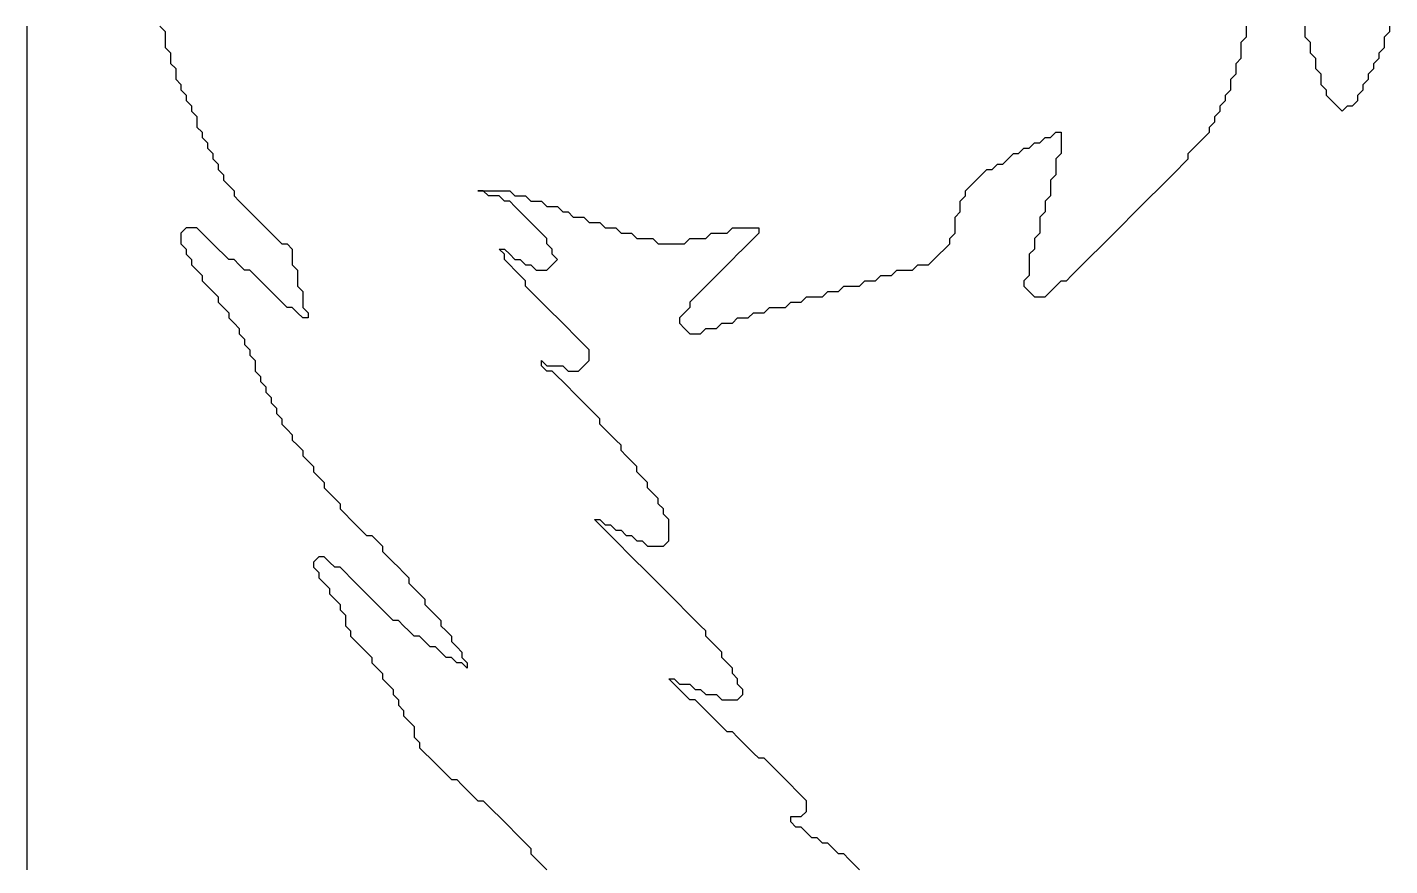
# Model space of a CAD drawing. Extents: x -0.87 to 0.87, y -0.9 to 0.9.
# Drawn here: x -0.8691 to -0.5077, y -0.4504 to -0.2281 of the extents above; entities that cross this region are included whole.
import ezdxf

# ---------------------------------------------------------------- set-up
doc = ezdxf.new("R2010")
doc.units = 0

msp = doc.modelspace()

# ---------------------------------------------------------------- linework, layer by layer
for points in [[(-0.869062, -0.451406), (-0.869062, -0.45), (-0.869062, -0.448594), (-0.869062, -0.447187), (-0.869062, -0.445781), (-0.869062, -0.444375), (-0.869062, -0.442969), (-0.869062, -0.441562), (-0.869062, -0.440156), (-0.869062, -0.43875), (-0.869062, -0.437344), (-0.869062, -0.435937), (-0.869062, -0.434531), (-0.869062, -0.433125), (-0.869062, -0.431719), (-0.869062, -0.430312), (-0.869062, -0.428906), (-0.869062, -0.4275), (-0.869062, -0.426094), (-0.869062, -0.424687), (-0.869062, -0.423281), (-0.869062, -0.421875), (-0.869062, -0.420469), (-0.869062, -0.419063), (-0.869062, -0.417656), (-0.869062, -0.41625), (-0.869062, -0.414844), (-0.869062, -0.413437), (-0.869062, -0.412031), (-0.869062, -0.410625), (-0.869062, -0.409219), (-0.869062, -0.407812), (-0.869062, -0.406406), (-0.869062, -0.405), (-0.869062, -0.403594), (-0.869062, -0.402187), (-0.869062, -0.400781), (-0.869062, -0.399375), (-0.869062, -0.397969), (-0.869062, -0.396562), (-0.869062, -0.395156), (-0.869062, -0.39375), (-0.869062, -0.392344), (-0.869062, -0.390937), (-0.869062, -0.389531), (-0.869062, -0.388125), (-0.869062, -0.386719), (-0.869062, -0.385313), (-0.869062, -0.383906), (-0.869062, -0.3825), (-0.869062, -0.381094), (-0.869062, -0.379688), (-0.869062, -0.378281), (-0.869062, -0.376875), (-0.869062, -0.375469), (-0.869062, -0.374062), (-0.869062, -0.372656), (-0.869062, -0.37125), (-0.869062, -0.369844), (-0.869062, -0.368437), (-0.869062, -0.367031), (-0.869062, -0.365625), (-0.869062, -0.364219), (-0.869062, -0.362812), (-0.869062, -0.361406), (-0.869062, -0.36), (-0.869062, -0.358594), (-0.869062, -0.357187), (-0.869062, -0.355781), (-0.869062, -0.354375), (-0.869062, -0.352969), (-0.869062, -0.351562), (-0.869062, -0.350156), (-0.869062, -0.34875), (-0.869062, -0.347344), (-0.869062, -0.345938), (-0.869062, -0.344531), (-0.869062, -0.343125), (-0.869062, -0.341719), (-0.869062, -0.340312), (-0.869062, -0.338906), (-0.869062, -0.3375), (-0.869062, -0.336094), (-0.869062, -0.334687), (-0.869062, -0.333281), (-0.869062, -0.331875), (-0.869062, -0.330469), (-0.869062, -0.329062), (-0.869062, -0.327656), (-0.869062, -0.32625), (-0.869062, -0.324844), (-0.869062, -0.323437), (-0.869062, -0.322031), (-0.869062, -0.320625), (-0.869062, -0.319219), (-0.869062, -0.317812), (-0.869062, -0.316406), (-0.869062, -0.315), (-0.869062, -0.313594), (-0.869062, -0.312188), (-0.869062, -0.310781), (-0.869062, -0.309375), (-0.869062, -0.307969), (-0.869062, -0.306563), (-0.869062, -0.305156), (-0.869062, -0.30375), (-0.869062, -0.302344), (-0.869062, -0.300937), (-0.869062, -0.299531), (-0.869062, -0.298125), (-0.869062, -0.296719), (-0.869062, -0.295312), (-0.869062, -0.293906), (-0.869062, -0.2925), (-0.869062, -0.291094), (-0.869062, -0.289687), (-0.869062, -0.288281), (-0.869062, -0.286875), (-0.869062, -0.285469), (-0.869062, -0.284062), (-0.869062, -0.282656), (-0.869062, -0.28125), (-0.869062, -0.279844), (-0.869062, -0.278438), (-0.869062, -0.277031), (-0.869062, -0.275625), (-0.869062, -0.274219), (-0.869062, -0.272813), (-0.869062, -0.271406), (-0.869062, -0.27), (-0.869062, -0.268594), (-0.869062, -0.267187), (-0.869062, -0.265781), (-0.869062, -0.264375), (-0.869062, -0.262969), (-0.869062, -0.261562), (-0.869062, -0.260156), (-0.869062, -0.25875), (-0.869062, -0.257344), (-0.869062, -0.255937), (-0.869062, -0.254531), (-0.869062, -0.253125), (-0.869062, -0.251719), (-0.869062, -0.250312), (-0.869062, -0.248906), (-0.869062, -0.2475), (-0.869062, -0.246094), (-0.869062, -0.244688), (-0.869062, -0.243281), (-0.869062, -0.241875), (-0.869062, -0.240469), (-0.869062, -0.239062), (-0.869062, -0.237656), (-0.869062, -0.23625), (-0.869062, -0.234844), (-0.869062, -0.233437), (-0.869062, -0.232031), (-0.869062, -0.230625), (-0.869062, -0.229219), (-0.869062, -0.227813)], [(-0.833906, -0.227813), (-0.8325, -0.229219), (-0.8325, -0.230625), (-0.8325, -0.232031), (-0.8325, -0.233437), (-0.831094, -0.234844), (-0.831094, -0.23625), (-0.831094, -0.237656), (-0.829688, -0.239062), (-0.829688, -0.240469), (-0.829688, -0.241875), (-0.828281, -0.243281), (-0.828281, -0.244688), (-0.826875, -0.246094), (-0.826875, -0.2475), (-0.825469, -0.248906), (-0.825469, -0.250312), (-0.824062, -0.251719), (-0.824062, -0.253125), (-0.824062, -0.254531), (-0.822656, -0.255937), (-0.822656, -0.257344), (-0.82125, -0.25875), (-0.82125, -0.260156), (-0.819844, -0.261562), (-0.819844, -0.262969), (-0.818437, -0.264375), (-0.818437, -0.265781), (-0.817031, -0.267187), (-0.817031, -0.268594), (-0.815625, -0.27), (-0.814219, -0.271406), (-0.814219, -0.272813), (-0.812812, -0.274219), (-0.811406, -0.275625), (-0.81, -0.277031), (-0.808594, -0.278438), (-0.807187, -0.279844), (-0.805781, -0.28125), (-0.804375, -0.282656), (-0.802969, -0.284062), (-0.801562, -0.285469), (-0.800156, -0.285469), (-0.79875, -0.286875), (-0.79875, -0.288281), (-0.79875, -0.289687), (-0.79875, -0.291094), (-0.797344, -0.2925), (-0.797344, -0.293906), (-0.797344, -0.295312), (-0.797344, -0.296719), (-0.795937, -0.298125), (-0.795937, -0.299531), (-0.795937, -0.300937), (-0.795937, -0.302344), (-0.794531, -0.30375), (-0.794531, -0.305156), (-0.795937, -0.305156), (-0.797344, -0.30375), (-0.79875, -0.302344), (-0.800156, -0.302344), (-0.801562, -0.300937), (-0.802969, -0.299531), (-0.804375, -0.298125), (-0.805781, -0.296719), (-0.807187, -0.295312), (-0.808594, -0.293906), (-0.81, -0.2925), (-0.811406, -0.2925), (-0.812812, -0.291094), (-0.814219, -0.289687), (-0.815625, -0.289687), (-0.817031, -0.288281), (-0.818437, -0.286875), (-0.819844, -0.285469), (-0.82125, -0.284062), (-0.822656, -0.282656), (-0.824062, -0.28125), (-0.825469, -0.28125), (-0.826875, -0.28125), (-0.828281, -0.282656), (-0.828281, -0.284062), (-0.828281, -0.285469), (-0.826875, -0.286875), (-0.826875, -0.288281), (-0.825469, -0.289687), (-0.825469, -0.291094), (-0.824062, -0.2925), (-0.822656, -0.293906), (-0.822656, -0.295312), (-0.82125, -0.296719), (-0.819844, -0.298125), (-0.818437, -0.299531), (-0.818437, -0.300937), (-0.817031, -0.302344), (-0.815625, -0.30375), (-0.815625, -0.305156), (-0.814219, -0.306563), (-0.812812, -0.307969), (-0.812812, -0.309375), (-0.811406, -0.310781), (-0.811406, -0.312188), (-0.81, -0.313594), (-0.81, -0.315), (-0.808594, -0.316406), (-0.808594, -0.317812), (-0.808594, -0.319219), (-0.807187, -0.320625), (-0.807187, -0.322031), (-0.805781, -0.323437), (-0.805781, -0.324844), (-0.804375, -0.32625), (-0.804375, -0.327656), (-0.802969, -0.329062), (-0.802969, -0.330469), (-0.801562, -0.331875), (-0.801562, -0.333281), (-0.800156, -0.334687), (-0.79875, -0.336094), (-0.79875, -0.3375), (-0.797344, -0.338906), (-0.795937, -0.340312), (-0.795937, -0.341719), (-0.794531, -0.343125), (-0.793125, -0.344531), (-0.793125, -0.345938), (-0.791719, -0.347344), (-0.790312, -0.34875), (-0.790312, -0.350156), (-0.788906, -0.351562), (-0.7875, -0.352969), (-0.786094, -0.354375), (-0.786094, -0.355781), (-0.784687, -0.357187), (-0.783281, -0.358594), (-0.781875, -0.36), (-0.780469, -0.361406), (-0.779062, -0.362812), (-0.777656, -0.362812), (-0.77625, -0.364219), (-0.774844, -0.365625), (-0.774844, -0.367031), (-0.773438, -0.368437), (-0.772031, -0.369844), (-0.770625, -0.37125), (-0.769219, -0.372656), (-0.767813, -0.374062), (-0.767813, -0.375469), (-0.766406, -0.376875), (-0.765, -0.378281), (-0.763594, -0.379688), (-0.763594, -0.381094), (-0.762188, -0.3825), (-0.760781, -0.383906), (-0.759375, -0.385313), (-0.759375, -0.386719), (-0.757969, -0.388125), (-0.756563, -0.389531), (-0.756563, -0.390937), (-0.755156, -0.392344), (-0.75375, -0.39375), (-0.75375, -0.395156), (-0.752344, -0.396562), (-0.752344, -0.397969), (-0.75375, -0.396562), (-0.755156, -0.396562), (-0.756563, -0.395156), (-0.757969, -0.395156), (-0.759375, -0.39375), (-0.760781, -0.392344), (-0.762188, -0.392344), (-0.763594, -0.390937), (-0.765, -0.389531), (-0.766406, -0.389531), (-0.767813, -0.388125), (-0.769219, -0.386719), (-0.770625, -0.385313), (-0.772031, -0.385313), (-0.773438, -0.383906), (-0.774844, -0.3825), (-0.77625, -0.381094), (-0.777656, -0.379688), (-0.779062, -0.378281), (-0.780469, -0.376875), (-0.781875, -0.375469), (-0.783281, -0.374062), (-0.784687, -0.372656), (-0.786094, -0.37125), (-0.7875, -0.37125), (-0.788906, -0.369844), (-0.790312, -0.368437), (-0.791719, -0.368437), (-0.793125, -0.369844), (-0.793125, -0.37125), (-0.791719, -0.372656), (-0.791719, -0.374062), (-0.790312, -0.375469), (-0.788906, -0.376875), (-0.788906, -0.378281), (-0.7875, -0.379688), (-0.786094, -0.381094), (-0.786094, -0.3825), (-0.784687, -0.383906), (-0.784687, -0.385313), (-0.784687, -0.386719), (-0.783281, -0.388125), (-0.783281, -0.389531), (-0.781875, -0.390937), (-0.780469, -0.392344), (-0.779062, -0.39375), (-0.777656, -0.395156), (-0.777656, -0.396562), (-0.77625, -0.397969), (-0.774844, -0.399375), (-0.774844, -0.400781), (-0.773438, -0.402187), (-0.772031, -0.403594), (-0.772031, -0.405), (-0.770625, -0.406406), (-0.770625, -0.407812), (-0.769219, -0.409219), (-0.769219, -0.410625), (-0.767813, -0.412031), (-0.766406, -0.413437), (-0.766406, -0.414844), (-0.766406, -0.41625), (-0.765, -0.417656), (-0.765, -0.419063), (-0.763594, -0.420469), (-0.762188, -0.421875), (-0.760781, -0.423281), (-0.759375, -0.424687), (-0.757969, -0.426094), (-0.756563, -0.4275), (-0.755156, -0.4275), (-0.75375, -0.428906), (-0.752344, -0.430312), (-0.750937, -0.431719), (-0.749531, -0.433125), (-0.748125, -0.433125), (-0.746719, -0.434531), (-0.745312, -0.435937), (-0.743906, -0.437344), (-0.7425, -0.43875), (-0.741094, -0.440156), (-0.739687, -0.441562), (-0.738281, -0.442969), (-0.736875, -0.444375), (-0.735469, -0.445781), (-0.735469, -0.447187), (-0.734062, -0.448594), (-0.732656, -0.45), (-0.73125, -0.451406)], [(-0.648281, -0.451406), (-0.649687, -0.45), (-0.651094, -0.448594), (-0.6525, -0.447187), (-0.653906, -0.447187), (-0.655312, -0.445781), (-0.656719, -0.444375), (-0.658125, -0.444375), (-0.659531, -0.442969), (-0.660937, -0.442969), (-0.662344, -0.441562), (-0.66375, -0.440156), (-0.665156, -0.440156), (-0.666562, -0.43875), (-0.666562, -0.437344), (-0.665156, -0.437344), (-0.66375, -0.437344), (-0.662344, -0.435937), (-0.662344, -0.434531), (-0.662344, -0.433125), (-0.66375, -0.431719), (-0.665156, -0.430312), (-0.666562, -0.428906), (-0.667969, -0.4275), (-0.669375, -0.426094), (-0.670781, -0.424687), (-0.672187, -0.423281), (-0.673594, -0.421875), (-0.675, -0.421875), (-0.676406, -0.420469), (-0.677812, -0.419063), (-0.679219, -0.417656), (-0.680625, -0.41625), (-0.682031, -0.414844), (-0.683437, -0.414844), (-0.684844, -0.413437), (-0.68625, -0.412031), (-0.687656, -0.410625), (-0.689063, -0.409219), (-0.690469, -0.407812), (-0.691875, -0.406406), (-0.693281, -0.406406), (-0.694688, -0.405), (-0.696094, -0.403594), (-0.6975, -0.402187), (-0.698906, -0.400781), (-0.6975, -0.400781), (-0.696094, -0.402187), (-0.694688, -0.402187), (-0.693281, -0.402187), (-0.691875, -0.403594), (-0.690469, -0.403594), (-0.689063, -0.405), (-0.687656, -0.405), (-0.68625, -0.405), (-0.684844, -0.406406), (-0.683437, -0.406406), (-0.682031, -0.406406), (-0.680625, -0.406406), (-0.679219, -0.405), (-0.679219, -0.403594), (-0.680625, -0.402187), (-0.680625, -0.400781), (-0.682031, -0.399375), (-0.682031, -0.397969), (-0.683437, -0.396562), (-0.684844, -0.395156), (-0.684844, -0.39375), (-0.68625, -0.392344), (-0.687656, -0.390937), (-0.689063, -0.389531), (-0.689063, -0.388125), (-0.690469, -0.386719), (-0.691875, -0.385313), (-0.693281, -0.383906), (-0.694688, -0.3825), (-0.696094, -0.381094), (-0.6975, -0.379688), (-0.698906, -0.378281), (-0.700313, -0.376875), (-0.701719, -0.375469), (-0.703125, -0.374062), (-0.704531, -0.372656), (-0.705937, -0.37125), (-0.707344, -0.369844), (-0.70875, -0.368437), (-0.710156, -0.367031), (-0.711562, -0.365625), (-0.712969, -0.364219), (-0.714375, -0.362812), (-0.715781, -0.361406), (-0.717187, -0.36), (-0.718594, -0.358594), (-0.717187, -0.358594), (-0.715781, -0.36), (-0.714375, -0.36), (-0.712969, -0.361406), (-0.711562, -0.361406), (-0.710156, -0.362812), (-0.70875, -0.362812), (-0.707344, -0.364219), (-0.705937, -0.364219), (-0.704531, -0.365625), (-0.703125, -0.365625), (-0.701719, -0.365625), (-0.700313, -0.365625), (-0.698906, -0.364219), (-0.698906, -0.362812), (-0.698906, -0.361406), (-0.698906, -0.36), (-0.698906, -0.358594), (-0.700313, -0.357187), (-0.700313, -0.355781), (-0.701719, -0.354375), (-0.701719, -0.352969), (-0.703125, -0.351562), (-0.704531, -0.350156), (-0.704531, -0.34875), (-0.705937, -0.347344), (-0.707344, -0.345938), (-0.707344, -0.344531), (-0.70875, -0.343125), (-0.710156, -0.341719), (-0.711562, -0.340312), (-0.711562, -0.338906), (-0.712969, -0.3375), (-0.714375, -0.336094), (-0.715781, -0.334687), (-0.717187, -0.333281), (-0.717187, -0.331875), (-0.718594, -0.330469), (-0.72, -0.329062), (-0.721406, -0.327656), (-0.722812, -0.32625), (-0.724219, -0.324844), (-0.725625, -0.323437), (-0.727031, -0.322031), (-0.728437, -0.320625), (-0.729844, -0.319219), (-0.73125, -0.319219), (-0.732656, -0.317812), (-0.732656, -0.316406), (-0.73125, -0.317812), (-0.729844, -0.317812), (-0.728437, -0.317812), (-0.727031, -0.317812), (-0.725625, -0.319219), (-0.724219, -0.319219), (-0.722812, -0.319219), (-0.721406, -0.317812), (-0.72, -0.316406), (-0.72, -0.315), (-0.72, -0.313594), (-0.721406, -0.312188), (-0.722812, -0.310781), (-0.724219, -0.309375), (-0.725625, -0.307969), (-0.727031, -0.306563), (-0.728437, -0.305156), (-0.729844, -0.30375), (-0.73125, -0.302344), (-0.732656, -0.300937), (-0.734062, -0.299531), (-0.735469, -0.298125), (-0.736875, -0.296719), (-0.736875, -0.295312), (-0.738281, -0.293906), (-0.739687, -0.2925), (-0.741094, -0.291094), (-0.7425, -0.289687), (-0.7425, -0.288281), (-0.743906, -0.286875), (-0.7425, -0.286875), (-0.741094, -0.288281), (-0.739687, -0.289687), (-0.738281, -0.289687), (-0.736875, -0.291094), (-0.735469, -0.291094), (-0.734062, -0.2925), (-0.732656, -0.2925), (-0.73125, -0.2925), (-0.729844, -0.291094), (-0.728437, -0.289687), (-0.729844, -0.288281), (-0.729844, -0.286875), (-0.73125, -0.285469), (-0.73125, -0.284062), (-0.732656, -0.282656), (-0.734062, -0.28125), (-0.735469, -0.279844), (-0.736875, -0.278438), (-0.738281, -0.277031), (-0.739687, -0.275625), (-0.741094, -0.274219), (-0.7425, -0.274219), (-0.743906, -0.272813), (-0.745312, -0.272813), (-0.746719, -0.272813), (-0.748125, -0.271406), (-0.749531, -0.271406), (-0.748125, -0.271406), (-0.746719, -0.271406), (-0.745312, -0.271406), (-0.743906, -0.271406), (-0.7425, -0.271406), (-0.741094, -0.271406), (-0.739687, -0.272813), (-0.738281, -0.272813), (-0.736875, -0.272813), (-0.735469, -0.274219), (-0.734062, -0.274219), (-0.732656, -0.274219), (-0.73125, -0.275625), (-0.729844, -0.275625), (-0.728437, -0.275625), (-0.727031, -0.277031), (-0.725625, -0.277031), (-0.724219, -0.278438), (-0.722812, -0.278438), (-0.721406, -0.278438), (-0.72, -0.279844), (-0.718594, -0.279844), (-0.717187, -0.279844), (-0.715781, -0.28125), (-0.714375, -0.28125), (-0.712969, -0.28125), (-0.711562, -0.282656), (-0.710156, -0.282656), (-0.70875, -0.282656), (-0.707344, -0.284062), (-0.705937, -0.284062), (-0.704531, -0.284062), (-0.703125, -0.284062), (-0.701719, -0.285469), (-0.700313, -0.285469), (-0.698906, -0.285469), (-0.6975, -0.285469), (-0.696094, -0.285469), (-0.694688, -0.285469), (-0.693281, -0.284062), (-0.691875, -0.284062), (-0.690469, -0.284062), (-0.689063, -0.284062), (-0.687656, -0.282656), (-0.68625, -0.282656), (-0.684844, -0.282656), (-0.683437, -0.282656), (-0.682031, -0.28125), (-0.680625, -0.28125), (-0.679219, -0.28125), (-0.677812, -0.28125), (-0.676406, -0.28125), (-0.675, -0.28125), (-0.675, -0.282656), (-0.676406, -0.284062), (-0.677812, -0.285469), (-0.679219, -0.286875), (-0.680625, -0.288281), (-0.682031, -0.289687), (-0.683437, -0.291094), (-0.684844, -0.2925), (-0.68625, -0.293906), (-0.687656, -0.295312), (-0.689063, -0.296719), (-0.690469, -0.298125), (-0.691875, -0.299531), (-0.693281, -0.300937), (-0.693281, -0.302344), (-0.694688, -0.30375), (-0.696094, -0.305156), (-0.696094, -0.306563), (-0.694688, -0.307969), (-0.693281, -0.309375), (-0.691875, -0.309375), (-0.690469, -0.309375), (-0.689063, -0.307969), (-0.687656, -0.307969), (-0.68625, -0.307969), (-0.684844, -0.306563), (-0.683437, -0.306563), (-0.682031, -0.306563), (-0.680625, -0.305156), (-0.679219, -0.305156), (-0.677812, -0.305156), (-0.676406, -0.30375), (-0.675, -0.30375), (-0.673594, -0.30375), (-0.672187, -0.302344), (-0.670781, -0.302344), (-0.669375, -0.302344), (-0.667969, -0.302344), (-0.666562, -0.300937), (-0.665156, -0.300937), (-0.66375, -0.300937), (-0.662344, -0.299531), (-0.660937, -0.299531), (-0.659531, -0.299531), (-0.658125, -0.299531), (-0.656719, -0.298125), (-0.655312, -0.298125), (-0.653906, -0.298125), (-0.6525, -0.296719), (-0.651094, -0.296719), (-0.649687, -0.296719), (-0.648281, -0.296719), (-0.646875, -0.295312), (-0.645469, -0.295312), (-0.644062, -0.295312), (-0.642656, -0.293906), (-0.64125, -0.293906), (-0.639844, -0.293906), (-0.638437, -0.2925), (-0.637031, -0.2925), (-0.635625, -0.2925), (-0.634219, -0.2925), (-0.632812, -0.291094), (-0.631406, -0.291094), (-0.63, -0.291094), (-0.628594, -0.289687), (-0.627188, -0.288281), (-0.625781, -0.286875), (-0.624375, -0.285469), (-0.624375, -0.284062), (-0.622969, -0.282656), (-0.622969, -0.28125), (-0.622969, -0.279844), (-0.622969, -0.278438), (-0.621563, -0.277031), (-0.621563, -0.275625), (-0.621563, -0.274219), (-0.620156, -0.272813), (-0.620156, -0.271406), (-0.61875, -0.27), (-0.617344, -0.268594), (-0.615938, -0.267187), (-0.614531, -0.265781), (-0.613125, -0.265781), (-0.611719, -0.264375), (-0.610312, -0.264375), (-0.608906, -0.262969), (-0.6075, -0.261562), (-0.606094, -0.261562), (-0.604687, -0.260156), (-0.603281, -0.260156), (-0.601875, -0.25875), (-0.600469, -0.25875), (-0.599062, -0.257344), (-0.597656, -0.257344), (-0.59625, -0.255937), (-0.594844, -0.255937), (-0.594844, -0.257344), (-0.594844, -0.25875), (-0.594844, -0.260156), (-0.594844, -0.261562), (-0.59625, -0.262969), (-0.59625, -0.264375), (-0.59625, -0.265781), (-0.59625, -0.267187), (-0.597656, -0.268594), (-0.597656, -0.27), (-0.597656, -0.271406), (-0.597656, -0.272813), (-0.599062, -0.274219), (-0.599062, -0.275625), (-0.599062, -0.277031), (-0.600469, -0.278438), (-0.600469, -0.279844), (-0.600469, -0.28125), (-0.600469, -0.282656), (-0.601875, -0.284062), (-0.601875, -0.285469), (-0.601875, -0.286875), (-0.603281, -0.288281), (-0.603281, -0.289687), (-0.603281, -0.291094), (-0.603281, -0.2925), (-0.603281, -0.293906), (-0.604687, -0.295312), (-0.604687, -0.296719), (-0.603281, -0.298125), (-0.601875, -0.299531), (-0.600469, -0.299531), (-0.599062, -0.299531), (-0.597656, -0.298125), (-0.59625, -0.296719), (-0.594844, -0.295312), (-0.593437, -0.295312), (-0.592031, -0.293906), (-0.590625, -0.2925), (-0.589219, -0.291094), (-0.587812, -0.289687), (-0.586406, -0.288281), (-0.585, -0.286875), (-0.583594, -0.285469), (-0.582187, -0.284062), (-0.580781, -0.282656), (-0.579375, -0.28125), (-0.577969, -0.279844), (-0.576562, -0.278438), (-0.575156, -0.277031), (-0.57375, -0.275625), (-0.572344, -0.274219), (-0.570937, -0.272813), (-0.569531, -0.271406), (-0.568125, -0.27), (-0.566719, -0.268594), (-0.565312, -0.267187), (-0.563906, -0.265781), (-0.5625, -0.264375), (-0.561094, -0.262969), (-0.561094, -0.261562), (-0.559688, -0.260156), (-0.558281, -0.25875), (-0.556875, -0.257344), (-0.555469, -0.255937), (-0.555469, -0.254531), (-0.554063, -0.253125), (-0.554063, -0.251719), (-0.552656, -0.250312), (-0.552656, -0.248906), (-0.55125, -0.2475), (-0.55125, -0.246094), (-0.549844, -0.244688), (-0.549844, -0.243281), (-0.549844, -0.241875), (-0.548438, -0.240469), (-0.548438, -0.239062), (-0.548438, -0.237656), (-0.547031, -0.23625), (-0.547031, -0.234844), (-0.547031, -0.233437), (-0.547031, -0.232031), (-0.545625, -0.230625), (-0.545625, -0.229219), (-0.545625, -0.227813)], [(-0.530156, -0.227813), (-0.530156, -0.229219), (-0.530156, -0.230625), (-0.52875, -0.232031), (-0.52875, -0.233437), (-0.52875, -0.234844), (-0.527344, -0.23625), (-0.527344, -0.237656), (-0.527344, -0.239062), (-0.525937, -0.240469), (-0.525937, -0.241875), (-0.525937, -0.243281), (-0.524531, -0.244688), (-0.524531, -0.246094), (-0.523125, -0.2475), (-0.521719, -0.248906), (-0.520312, -0.250312), (-0.518906, -0.248906), (-0.5175, -0.248906), (-0.516094, -0.2475), (-0.516094, -0.246094), (-0.514687, -0.244688), (-0.514687, -0.243281), (-0.513281, -0.241875), (-0.513281, -0.240469), (-0.511875, -0.239062), (-0.511875, -0.237656), (-0.510469, -0.23625), (-0.510469, -0.234844), (-0.509062, -0.233437), (-0.509062, -0.232031), (-0.509062, -0.230625), (-0.507656, -0.229219), (-0.507656, -0.227813)]]:
    msp.add_lwpolyline(points)

doc.saveas('drawing.dxf')
